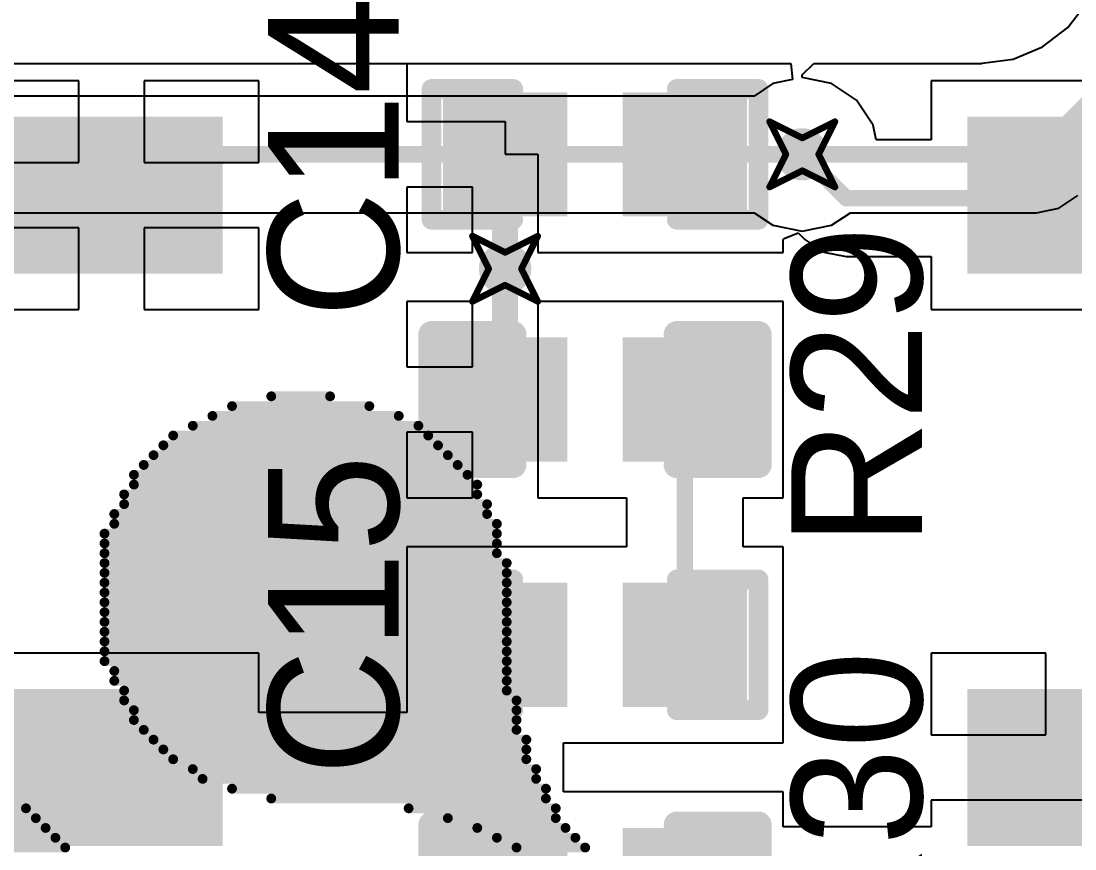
# Model space of a CAD drawing. Header units: millimetres. Extents: x 2.26 to 6.57, y 1.2 to 4.64.
# Drawn here: x 3.6828 to 4.005, y 3.1907 to 3.4439 of the extents above; entities that cross this region are included whole.
import ezdxf

# ---------------------------------------------------------------- set-up
doc = ezdxf.new("R2010")
doc.units = ezdxf.units.MM
doc.header["$MEASUREMENT"] = 0
for name, color, linetype in [('BottomLayer', 5, 'Continuous'), ('BottomOverlay', 54, 'Continuous'), ('DrillDrawing', 1, 'Continuous'), ('MultiLayer', 9, 'Continuous'), ('TopLayer', 1, 'Continuous'), ('TopOverlay', 2, 'Continuous'), ('TopPaste', 8, 'Continuous'), ('TopSolder', 216, 'Continuous'), ('ViaHoleLayer', 16, 'Continuous')]:
    doc.layers.add(name, color=color, linetype=linetype)

# ---------------------------------------------------------------- blocks, each defined once
blk = doc.blocks.new('NUCLEO_______2___B_6')
at = {"layer": 'BottomOverlay', "const_width": 0.003}
for points in [[(-0.146, -0.088), (-0.167, -0.088)], [(0.013, -0.088), (-0.008, -0.088)], [(-0.14, -0.091), (-0.164, -0.091)], [(0.019, -0.091), (-0.005, -0.091)], [(-0.134, -0.094), (-0.161, -0.094)], [(0.022, -0.094), (-0.002, -0.094)], [(-0.125, -0.097), (-0.158, -0.097)], [(0.028, -0.097), (0.001, -0.097)], [(-0.113, -0.1), (-0.158, -0.1)], [(0.037, -0.1), (0.004, -0.1)], [(-0.071, -0.103), (-0.155, -0.103)], [(-0.059, -0.106), (-0.155, -0.106)], [(-0.05, -0.109), (-0.152, -0.109)], [(-0.047, -0.112), (-0.152, -0.112)], [(-0.041, -0.115), (-0.149, -0.115)], [(-0.038, -0.118), (-0.149, -0.118)], [(-0.035, -0.121), (-0.149, -0.121)], [(-0.032, -0.124), (-0.146, -0.124)], [(-0.029, -0.127), (-0.146, -0.127)], [(-0.029, -0.13), (-0.146, -0.13)], [(-0.026, -0.133), (-0.146, -0.133)], [(-0.026, -0.136), (-0.143, -0.136)], [(-0.023, -0.139), (-0.143, -0.139)], [(-0.023, -0.142), (-0.143, -0.142)], [(-0.02, -0.145), (-0.143, -0.145)], [(-0.02, -0.148), (-0.143, -0.148)], [(-0.02, -0.151), (-0.143, -0.151)], [(-0.02, -0.154), (-0.143, -0.154)], [(-0.02, -0.157), (-0.143, -0.157)], [(-0.02, -0.16), (-0.143, -0.16)], [(-0.02, -0.163), (-0.143, -0.163)], [(-0.02, -0.166), (-0.143, -0.166)], [(-0.02, -0.169), (-0.143, -0.169)], [(-0.02, -0.172), (-0.143, -0.172)], [(-0.02, -0.175), (-0.143, -0.175)], [(-0.02, -0.178), (-0.14, -0.178)], [(-0.02, -0.181), (-0.14, -0.181)], [(-0.02, -0.184), (-0.14, -0.184)], [(-0.023, -0.187), (-0.14, -0.187)], [(-0.023, -0.19), (-0.137, -0.19)], [(-0.026, -0.193), (-0.137, -0.193)], [(-0.026, -0.196), (-0.134, -0.196)], [(-0.029, -0.199), (-0.134, -0.199)], [(-0.029, -0.202), (-0.131, -0.202)], [(-0.032, -0.205), (-0.128, -0.205)], [(-0.035, -0.208), (-0.125, -0.208)], [(-0.038, -0.211), (-0.122, -0.211)], [(-0.041, -0.214), (-0.119, -0.214)], [(-0.047, -0.217), (-0.116, -0.217)], [(-0.053, -0.22), (-0.11, -0.22)], [(-0.059, -0.223), (-0.101, -0.223)], [(-0.071, -0.226), (-0.089, -0.226)]]:
    blk.add_lwpolyline(points, dxfattribs=at)
at = {"layer": 'BottomOverlay', "const_width": 0.0015}
for points in [[(-0.16775, -0.088, 1), (-0.16625, -0.088, 1)], [(-0.14675, -0.088, 1), (-0.14525, -0.088, 1)], [(-0.00875, -0.088, 1), (-0.00725, -0.088, 1)], [(-0.16475, -0.091, 1), (-0.16325, -0.091, 1)], [(-0.14075, -0.091, 1), (-0.13925, -0.091, 1)], [(-0.00575, -0.091, 1), (-0.00425, -0.091, 1)], [(-0.16175, -0.094, 1), (-0.16025, -0.094, 1)], [(-0.13475, -0.094, 1), (-0.13325, -0.094, 1)], [(-0.00275, -0.094, 1), (-0.00125, -0.094, 1)], [(-0.15875, -0.097, 1), (-0.15725, -0.097, 1)], [(-0.12575, -0.097, 1), (-0.12425, -0.097, 1)], [(0.00025, -0.097, 1), (0.00175, -0.097, 1)], [(-0.15875, -0.1, 1), (-0.15725, -0.1, 1)], [(-0.11375, -0.1, 1), (-0.11225, -0.1, 1)], [(0.00325, -0.1, 1), (0.00475, -0.1, 1)], [(-0.15575, -0.103, 1), (-0.15425, -0.103, 1)], [(-0.07175, -0.103, 1), (-0.07025, -0.103, 1)], [(-0.15575, -0.106, 1), (-0.15425, -0.106, 1)], [(-0.05975, -0.106, 1), (-0.05825, -0.106, 1)], [(-0.15275, -0.109, 1), (-0.15125, -0.109, 1)], [(-0.05075, -0.109, 1), (-0.04925, -0.109, 1)], [(-0.15275, -0.112, 1), (-0.15125, -0.112, 1)], [(-0.04775, -0.112, 1), (-0.04625, -0.112, 1)], [(-0.14975, -0.115, 1), (-0.14825, -0.115, 1)], [(-0.04175, -0.115, 1), (-0.04025, -0.115, 1)], [(-0.14975, -0.118, 1), (-0.14825, -0.118, 1)], [(-0.03875, -0.118, 1), (-0.03725, -0.118, 1)], [(-0.14975, -0.121, 1), (-0.14825, -0.121, 1)], [(-0.03575, -0.121, 1), (-0.03425, -0.121, 1)], [(-0.14675, -0.124, 1), (-0.14525, -0.124, 1)], [(-0.14675, -0.127, 1), (-0.14525, -0.127, 1)], [(-0.03275, -0.124, 1), (-0.03125, -0.124, 1)], [(-0.02975, -0.127, 1), (-0.02825, -0.127, 1)], [(-0.14675, -0.13, 1), (-0.14525, -0.13, 1)], [(-0.02975, -0.13, 1), (-0.02825, -0.13, 1)], [(-0.14675, -0.133, 1), (-0.14525, -0.133, 1)], [(-0.02675, -0.133, 1), (-0.02525, -0.133, 1)], [(-0.14375, -0.136, 1), (-0.14225, -0.136, 1)], [(-0.02675, -0.136, 1), (-0.02525, -0.136, 1)], [(-0.14375, -0.139, 1), (-0.14225, -0.139, 1)], [(-0.02375, -0.139, 1), (-0.02225, -0.139, 1)], [(-0.14375, -0.142, 1), (-0.14225, -0.142, 1)], [(-0.02375, -0.142, 1), (-0.02225, -0.142, 1)], [(-0.14375, -0.145, 1), (-0.14225, -0.145, 1)], [(-0.02075, -0.145, 1), (-0.01925, -0.145, 1)], [(-0.14375, -0.148, 1), (-0.14225, -0.148, 1)], [(-0.02075, -0.148, 1), (-0.01925, -0.148, 1)], [(-0.14375, -0.151, 1), (-0.14225, -0.151, 1)], [(-0.02075, -0.151, 1), (-0.01925, -0.151, 1)], [(-0.14375, -0.154, 1), (-0.14225, -0.154, 1)], [(-0.02075, -0.154, 1), (-0.01925, -0.154, 1)], [(-0.14375, -0.157, 1), (-0.14225, -0.157, 1)], [(-0.02075, -0.157, 1), (-0.01925, -0.157, 1)], [(-0.14375, -0.16, 1), (-0.14225, -0.16, 1)], [(-0.02075, -0.16, 1), (-0.01925, -0.16, 1)], [(-0.14375, -0.163, 1), (-0.14225, -0.163, 1)], [(-0.02075, -0.163, 1), (-0.01925, -0.163, 1)], [(-0.14375, -0.166, 1), (-0.14225, -0.166, 1)], [(-0.14375, -0.169, 1), (-0.14225, -0.169, 1)], [(-0.02075, -0.166, 1), (-0.01925, -0.166, 1)], [(-0.02075, -0.169, 1), (-0.01925, -0.169, 1)], [(-0.14375, -0.172, 1), (-0.14225, -0.172, 1)], [(-0.02075, -0.172, 1), (-0.01925, -0.172, 1)], [(-0.14375, -0.175, 1), (-0.14225, -0.175, 1)], [(-0.02075, -0.175, 1), (-0.01925, -0.175, 1)], [(-0.14075, -0.178, 1), (-0.13925, -0.178, 1)], [(-0.02075, -0.178, 1), (-0.01925, -0.178, 1)], [(-0.14075, -0.181, 1), (-0.13925, -0.181, 1)], [(-0.02075, -0.181, 1), (-0.01925, -0.181, 1)], [(-0.14075, -0.184, 1), (-0.13925, -0.184, 1)], [(-0.02075, -0.184, 1), (-0.01925, -0.184, 1)], [(-0.14075, -0.187, 1), (-0.13925, -0.187, 1)], [(-0.02375, -0.187, 1), (-0.02225, -0.187, 1)], [(-0.13775, -0.19, 1), (-0.13625, -0.19, 1)], [(-0.02375, -0.19, 1), (-0.02225, -0.19, 1)], [(-0.13775, -0.193, 1), (-0.13625, -0.193, 1)], [(-0.02675, -0.193, 1), (-0.02525, -0.193, 1)], [(-0.13475, -0.196, 1), (-0.13325, -0.196, 1)], [(-0.02675, -0.196, 1), (-0.02525, -0.196, 1)], [(-0.13475, -0.199, 1), (-0.13325, -0.199, 1)], [(-0.02975, -0.199, 1), (-0.02825, -0.199, 1)], [(-0.13175, -0.202, 1), (-0.13025, -0.202, 1)], [(-0.02975, -0.202, 1), (-0.02825, -0.202, 1)], [(-0.12875, -0.205, 1), (-0.12725, -0.205, 1)], [(-0.03275, -0.205, 1), (-0.03125, -0.205, 1)], [(-0.12575, -0.208, 1), (-0.12425, -0.208, 1)], [(-0.03575, -0.208, 1), (-0.03425, -0.208, 1)], [(-0.12275, -0.211, 1), (-0.12125, -0.211, 1)], [(-0.11975, -0.214, 1), (-0.11825, -0.214, 1)], [(-0.04175, -0.214, 1), (-0.04025, -0.214, 1)], [(-0.03875, -0.211, 1), (-0.03725, -0.211, 1)], [(-0.11675, -0.217, 1), (-0.11525, -0.217, 1)], [(-0.04775, -0.217, 1), (-0.04625, -0.217, 1)], [(-0.11075, -0.22, 1), (-0.10925, -0.22, 1)], [(-0.05375, -0.22, 1), (-0.05225, -0.22, 1)], [(-0.10175, -0.223, 1), (-0.10025, -0.223, 1)], [(-0.05975, -0.223, 1), (-0.05825, -0.223, 1)], [(-0.08975, -0.226, 1), (-0.08825, -0.226, 1)], [(-0.07175, -0.226, 1), (-0.07025, -0.226, 1)]]:
    blk.add_lwpolyline(points, format="xyb", close=True, dxfattribs=at)
blk = doc.blocks.new('0603C_75')
at = {"layer": 'TopLayer'}
for points in [[(-0.0125, 0.015), (-0.0425, 0.015), (-0.0125, -0.015), (-0.0425, -0.015)], [(0.0425, 0.015), (0.0125, 0.015), (0.0425, -0.015), (0.0125, -0.015)]]:
    blk.add_solid(points, dxfattribs=at)
at = {"layer": 'TopOverlay', "const_width": 0.006}
for points in [[(-0.05, 0.02), (-0.025, 0.02)], [(-0.05, -0.02), (-0.05, 0.02)], [(0.025, 0.02), (0.05, 0.02)], [(0.05, -0.02), (0.05, 0.02)], [(-0.05, -0.02), (-0.025, -0.02)], [(0.025, -0.02), (0.05, -0.02)]]:
    blk.add_lwpolyline(points, dxfattribs=at)
at = {"layer": 'TopOverlay', "const_width": 0.003}
for points in [[(-0.0515, 0.02, 1), (-0.0485, 0.02, 1)], [(-0.0515, 0.02, 1), (-0.0485, 0.02, 1)], [(-0.0265, 0.02, 1), (-0.0235, 0.02, 1)], [(0.0235, 0.02, 1), (0.0265, 0.02, 1)], [(0.0485, 0.02, 1), (0.0515, 0.02, 1)], [(0.0485, 0.02, 1), (0.0515, 0.02, 1)], [(-0.0515, -0.02, 1), (-0.0485, -0.02, 1)], [(-0.0515, -0.02, 1), (-0.0485, -0.02, 1)], [(-0.0265, -0.02, 1), (-0.0235, -0.02, 1)], [(0.0235, -0.02, 1), (0.0265, -0.02, 1)], [(0.0485, -0.02, 1), (0.0515, -0.02, 1)], [(0.0485, -0.02, 1), (0.0515, -0.02, 1)]]:
    blk.add_lwpolyline(points, format="xyb", close=True, dxfattribs=at)
at = {"layer": 'TopPaste'}
for points in [[(-0.0125, 0.015), (-0.0425, 0.015), (-0.0125, -0.015), (-0.0425, -0.015)], [(0.0425, 0.015), (0.0125, 0.015), (0.0425, -0.015), (0.0125, -0.015)]]:
    blk.add_solid(points, dxfattribs=at)
at = {"layer": 'TopSolder'}
for points in [[(-0.0085, 0.019), (-0.0465, 0.019), (-0.0085, -0.019), (-0.0465, -0.019)], [(0.0465, 0.019), (0.0085, 0.019), (0.0465, -0.019), (0.0085, -0.019)]]:
    blk.add_solid(points, dxfattribs=at)
blk = doc.blocks.new('0603C_79')
at = {"layer": 'TopLayer'}
for points in [[(-0.0125, 0.015), (-0.0425, 0.015), (-0.0125, -0.015), (-0.0425, -0.015)], [(0.0425, 0.015), (0.0125, 0.015), (0.0425, -0.015), (0.0125, -0.015)]]:
    blk.add_solid(points, dxfattribs=at)
at = {"layer": 'TopOverlay', "const_width": 0.006}
for points in [[(-0.025, 0.02), (-0.05, 0.02)], [(-0.05, 0.02), (-0.05, -0.02)], [(0.05, 0.02), (0.025, 0.02)], [(0.05, 0.02), (0.05, -0.02)], [(-0.025, -0.02), (-0.05, -0.02)], [(0.05, -0.02), (0.025, -0.02)]]:
    blk.add_lwpolyline(points, dxfattribs=at)
at = {"layer": 'TopOverlay', "const_width": 0.003}
for points in [[(-0.0515, 0.02, 1), (-0.0485, 0.02, 1)], [(-0.0515, 0.02, 1), (-0.0485, 0.02, 1)], [(-0.0265, 0.02, 1), (-0.0235, 0.02, 1)], [(0.0235, 0.02, 1), (0.0265, 0.02, 1)], [(0.0485, 0.02, 1), (0.0515, 0.02, 1)], [(0.0485, 0.02, 1), (0.0515, 0.02, 1)], [(-0.0515, -0.02, 1), (-0.0485, -0.02, 1)], [(-0.0515, -0.02, 1), (-0.0485, -0.02, 1)], [(-0.0265, -0.02, 1), (-0.0235, -0.02, 1)], [(0.0235, -0.02, 1), (0.0265, -0.02, 1)], [(0.0485, -0.02, 1), (0.0515, -0.02, 1)], [(0.0485, -0.02, 1), (0.0515, -0.02, 1)]]:
    blk.add_lwpolyline(points, format="xyb", close=True, dxfattribs=at)
at = {"layer": 'TopPaste'}
for points in [[(-0.0125, 0.015), (-0.0425, 0.015), (-0.0125, -0.015), (-0.0425, -0.015)], [(0.0425, 0.015), (0.0125, 0.015), (0.0425, -0.015), (0.0125, -0.015)]]:
    blk.add_solid(points, dxfattribs=at)
at = {"layer": 'TopSolder'}
for points in [[(-0.0085, 0.019), (-0.0465, 0.019), (-0.0085, -0.019), (-0.0465, -0.019)], [(0.0465, 0.019), (0.0085, 0.019), (0.0465, -0.019), (0.0085, -0.019)]]:
    blk.add_solid(points, dxfattribs=at)
blk = doc.blocks.new('0603R_103')
at = {"layer": 'TopLayer'}
for points in [[(-0.0125, 0.015), (-0.0425, 0.015), (-0.0125, -0.015), (-0.0425, -0.015)], [(0.0425, 0.015), (0.0125, 0.015), (0.0425, -0.015), (0.0125, -0.015)]]:
    blk.add_solid(points, dxfattribs=at)
at = {"layer": 'TopOverlay', "const_width": 0.008}
for points in [[(-0.025, 0.02), (-0.05, 0.02)], [(-0.05, 0.02), (-0.05, -0.02)], [(0.05, 0.02), (0.025, 0.02)], [(0.05, 0.02), (0.05, -0.02)], [(-0.025, -0.02), (-0.05, -0.02)], [(0.05, -0.02), (0.025, -0.02)]]:
    blk.add_lwpolyline(points, dxfattribs=at)
at = {"layer": 'TopOverlay', "const_width": 0.004}
for points in [[(-0.052, 0.02, 1), (-0.048, 0.02, 1)], [(-0.052, 0.02, 1), (-0.048, 0.02, 1)], [(-0.027, 0.02, 1), (-0.023, 0.02, 1)], [(0.023, 0.02, 1), (0.027, 0.02, 1)], [(0.048, 0.02, 1), (0.052, 0.02, 1)], [(0.048, 0.02, 1), (0.052, 0.02, 1)], [(-0.052, -0.02, 1), (-0.048, -0.02, 1)], [(-0.052, -0.02, 1), (-0.048, -0.02, 1)], [(-0.027, -0.02, 1), (-0.023, -0.02, 1)], [(0.023, -0.02, 1), (0.027, -0.02, 1)], [(0.048, -0.02, 1), (0.052, -0.02, 1)], [(0.048, -0.02, 1), (0.052, -0.02, 1)]]:
    blk.add_lwpolyline(points, format="xyb", close=True, dxfattribs=at)
at = {"layer": 'TopPaste'}
for points in [[(-0.0125, 0.015), (-0.0425, 0.015), (-0.0125, -0.015), (-0.0425, -0.015)], [(0.0425, 0.015), (0.0125, 0.015), (0.0425, -0.015), (0.0125, -0.015)]]:
    blk.add_solid(points, dxfattribs=at)
at = {"layer": 'TopSolder'}
for points in [[(-0.0085, 0.019), (-0.0465, 0.019), (-0.0085, -0.019), (-0.0465, -0.019)], [(0.0465, 0.019), (0.0085, 0.019), (0.0465, -0.019), (0.0085, -0.019)]]:
    blk.add_solid(points, dxfattribs=at)
blk = doc.blocks.new('0603R_105')
at = {"layer": 'TopLayer'}
for points in [[(-0.0125, 0.015), (-0.0425, 0.015), (-0.0125, -0.015), (-0.0425, -0.015)], [(0.0425, 0.015), (0.0125, 0.015), (0.0425, -0.015), (0.0125, -0.015)]]:
    blk.add_solid(points, dxfattribs=at)
at = {"layer": 'TopOverlay', "const_width": 0.008}
for points in [[(-0.025, 0.02), (-0.05, 0.02)], [(-0.05, 0.02), (-0.05, -0.02)], [(0.05, 0.02), (0.025, 0.02)], [(0.05, 0.02), (0.05, -0.02)], [(-0.025, -0.02), (-0.05, -0.02)], [(0.05, -0.02), (0.025, -0.02)]]:
    blk.add_lwpolyline(points, dxfattribs=at)
at = {"layer": 'TopOverlay', "const_width": 0.004}
for points in [[(-0.052, 0.02, 1), (-0.048, 0.02, 1)], [(-0.052, 0.02, 1), (-0.048, 0.02, 1)], [(-0.027, 0.02, 1), (-0.023, 0.02, 1)], [(0.023, 0.02, 1), (0.027, 0.02, 1)], [(0.048, 0.02, 1), (0.052, 0.02, 1)], [(0.048, 0.02, 1), (0.052, 0.02, 1)], [(-0.052, -0.02, 1), (-0.048, -0.02, 1)], [(-0.052, -0.02, 1), (-0.048, -0.02, 1)], [(-0.027, -0.02, 1), (-0.023, -0.02, 1)], [(0.023, -0.02, 1), (0.027, -0.02, 1)], [(0.048, -0.02, 1), (0.052, -0.02, 1)], [(0.048, -0.02, 1), (0.052, -0.02, 1)]]:
    blk.add_lwpolyline(points, format="xyb", close=True, dxfattribs=at)
at = {"layer": 'TopPaste'}
for points in [[(-0.0125, 0.015), (-0.0425, 0.015), (-0.0125, -0.015), (-0.0425, -0.015)], [(0.0425, 0.015), (0.0125, 0.015), (0.0425, -0.015), (0.0125, -0.015)]]:
    blk.add_solid(points, dxfattribs=at)
at = {"layer": 'TopSolder'}
for points in [[(-0.0085, 0.019), (-0.0465, 0.019), (-0.0085, -0.019), (-0.0465, -0.019)], [(0.0465, 0.019), (0.0085, 0.019), (0.0465, -0.019), (0.0085, -0.019)]]:
    blk.add_solid(points, dxfattribs=at)
blk = doc.blocks.new('PB10_117')
at = {"layer": 'TopLayer'}
for points in [[(-0.14717, 0.0675), (-0.14717, 0.1075), (-0.20717, 0.0675), (-0.20717, 0.1075)], [(-0.14717, -0.1075), (-0.14717, -0.0675), (-0.20717, -0.1075), (-0.20717, -0.0675)]]:
    blk.add_solid(points, dxfattribs=at)
at = {"layer": 'TopPaste'}
for points in [[(-0.14717, 0.0675), (-0.14717, 0.1075), (-0.20717, 0.0675), (-0.20717, 0.1075)], [(-0.14717, -0.1075), (-0.14717, -0.0675), (-0.20717, -0.1075), (-0.20717, -0.0675)]]:
    blk.add_solid(points, dxfattribs=at)
at = {"layer": 'TopSolder'}
for points in [[(-0.14317, 0.0635), (-0.14317, 0.1115), (-0.21117, 0.0635), (-0.21117, 0.1115)], [(-0.14317, -0.1115), (-0.14317, -0.0635), (-0.21117, -0.1115), (-0.21117, -0.0635)]]:
    blk.add_solid(points, dxfattribs=at)
blk = doc.blocks.new('PB10_118')
at = {"layer": 'TopLayer'}
for points in [[(-0.14717, 0.0675), (-0.14717, 0.1075), (-0.20717, 0.0675), (-0.20717, 0.1075)], [(-0.14717, -0.1075), (-0.14717, -0.0675), (-0.20717, -0.1075), (-0.20717, -0.0675)]]:
    blk.add_solid(points, dxfattribs=at)
at = {"layer": 'TopPaste'}
for points in [[(-0.14717, 0.0675), (-0.14717, 0.1075), (-0.20717, 0.0675), (-0.20717, 0.1075)], [(-0.14717, -0.1075), (-0.14717, -0.0675), (-0.20717, -0.1075), (-0.20717, -0.0675)]]:
    blk.add_solid(points, dxfattribs=at)
at = {"layer": 'TopSolder'}
for points in [[(-0.14317, 0.0635), (-0.14317, 0.1115), (-0.21117, 0.0635), (-0.21117, 0.1115)], [(-0.14317, -0.1115), (-0.14317, -0.0635), (-0.21117, -0.1115), (-0.21117, -0.0635)]]:
    blk.add_solid(points, dxfattribs=at)

msp = doc.modelspace()

# ---------------------------------------------------------------- linework, layer by layer
at = {"layer": 'BottomLayer'}
for p, q in [((3.22835, 3.43098), (3.91815, 3.43098)), ((3.91815, 3.43098), (3.91864, 3.426)), ((3.91864, 3.426), (3.91268, 3.42482)), ((3.91268, 3.42482), (3.90696, 3.42099)), ((3.90696, 3.42099), (3.65827, 3.42099)), ((4.0001, 3.38666), (4.00588, 3.39053)), ((3.66566, 3.38531), (3.90696, 3.38531)), ((3.90696, 3.38531), (3.91268, 3.38148)), ((3.93063, 3.38148), (3.93635, 3.38531)), ((3.93635, 3.38531), (3.99327, 3.38531)), ((3.99327, 3.38531), (4.0001, 3.38666)), ((3.91268, 3.38148), (3.92165, 3.3797)), ((3.92165, 3.3797), (3.93063, 3.38148))]:
    msp.add_line(p, q, dxfattribs=at)
at = {"layer": 'BottomLayer', "const_width": 0.005}
for points in [[(3.99327, 3.40315), (4.01827, 3.42815)], [(3.65827, 3.40315), (3.92165, 3.40315)], [(3.92165, 3.40315), (3.99327, 3.40315)]]:
    msp.add_lwpolyline(points, dxfattribs=at)
at = {"layer": 'BottomLayer'}
for points, const_width in [([(3.91765, 3.40315, 1), (3.92565, 3.40315, 1)], 0.008), ([(3.9204, 3.40315, 1), (3.9229, 3.40315, 1)], 0.0025), ([(3.9204, 3.40315, 1), (3.9229, 3.40315, 1)], 0.0025), ([(3.99202, 3.40315, 1), (3.99452, 3.40315, 1)], 0.0025), ([(3.99202, 3.40315, 1), (3.99452, 3.40315, 1)], 0.0025), ([(3.82677, 3.36815, 1), (3.83477, 3.36815, 1)], 0.008)]:
    msp.add_lwpolyline(points, format="xyb", close=True, dxfattribs=dict(at, const_width=const_width))
at = {"layer": 'DrillDrawing', "const_width": 0.002}
for points in [[(3.91165, 3.41315), (3.92165, 3.40815)], [(3.91165, 3.41315), (3.91665, 3.40315)], [(3.92165, 3.40815), (3.93165, 3.41315)], [(3.92665, 3.40315), (3.93165, 3.41315)], [(3.91165, 3.39315), (3.91665, 3.40315)], [(3.92665, 3.40315), (3.93165, 3.39315)], [(3.91165, 3.39315), (3.92165, 3.39815)], [(3.92165, 3.39815), (3.93165, 3.39315)], [(3.82077, 3.37815), (3.83077, 3.37315)], [(3.82077, 3.37815), (3.82577, 3.36815)], [(3.83077, 3.37315), (3.84077, 3.37815)], [(3.83577, 3.36815), (3.84077, 3.37815)], [(3.82077, 3.35815), (3.82577, 3.36815)], [(3.83577, 3.36815), (3.84077, 3.35815)], [(3.82077, 3.35815), (3.83077, 3.36315)], [(3.83077, 3.36315), (3.84077, 3.35815)]]:
    msp.add_lwpolyline(points, dxfattribs=at)
at = {"layer": 'DrillDrawing', "const_width": 0.001}
for points in [[(3.91115, 3.41315, 1), (3.91215, 3.41315, 1)], [(3.91115, 3.41315, 1), (3.91215, 3.41315, 1)], [(3.93115, 3.41315, 1), (3.93215, 3.41315, 1)], [(3.93115, 3.41315, 1), (3.93215, 3.41315, 1)], [(3.92115, 3.40815, 1), (3.92215, 3.40815, 1)], [(3.92115, 3.40815, 1), (3.92215, 3.40815, 1)], [(3.91615, 3.40315, 1), (3.91715, 3.40315, 1)], [(3.91615, 3.40315, 1), (3.91715, 3.40315, 1)], [(3.92615, 3.40315, 1), (3.92715, 3.40315, 1)], [(3.92615, 3.40315, 1), (3.92715, 3.40315, 1)], [(3.92115, 3.39815, 1), (3.92215, 3.39815, 1)], [(3.92115, 3.39815, 1), (3.92215, 3.39815, 1)], [(3.91115, 3.39315, 1), (3.91215, 3.39315, 1)], [(3.91115, 3.39315, 1), (3.91215, 3.39315, 1)], [(3.93115, 3.39315, 1), (3.93215, 3.39315, 1)], [(3.93115, 3.39315, 1), (3.93215, 3.39315, 1)], [(3.82027, 3.37815, 1), (3.82127, 3.37815, 1)], [(3.82027, 3.37815, 1), (3.82127, 3.37815, 1)], [(3.84027, 3.37815, 1), (3.84127, 3.37815, 1)], [(3.84027, 3.37815, 1), (3.84127, 3.37815, 1)], [(3.83027, 3.37315, 1), (3.83127, 3.37315, 1)], [(3.83027, 3.37315, 1), (3.83127, 3.37315, 1)], [(3.82527, 3.36815, 1), (3.82627, 3.36815, 1)], [(3.82527, 3.36815, 1), (3.82627, 3.36815, 1)], [(3.83527, 3.36815, 1), (3.83627, 3.36815, 1)], [(3.83527, 3.36815, 1), (3.83627, 3.36815, 1)], [(3.83027, 3.36315, 1), (3.83127, 3.36315, 1)], [(3.83027, 3.36315, 1), (3.83127, 3.36315, 1)], [(3.82027, 3.35815, 1), (3.82127, 3.35815, 1)], [(3.82027, 3.35815, 1), (3.82127, 3.35815, 1)], [(3.84027, 3.35815, 1), (3.84127, 3.35815, 1)], [(3.84027, 3.35815, 1), (3.84127, 3.35815, 1)]]:
    msp.add_lwpolyline(points, format="xyb", close=True, dxfattribs=at)
at = {"layer": 'MultiLayer', "const_width": 0.008}
for points in [[(3.91765, 3.40315, 1), (3.92565, 3.40315, 1)], [(3.82677, 3.36815, 1), (3.83477, 3.36815, 1)]]:
    msp.add_lwpolyline(points, format="xyb", close=True, dxfattribs=at)
at = {"layer": 'TopLayer'}
for p, q in [((4.0029, 3.44198), (4.00886, 3.44975)), ((3.99513, 3.43602), (4.0029, 3.44198)), ((3.98609, 3.43228), (3.99513, 3.43602)), ((3.9767, 3.43104), (3.98609, 3.43228)), ((3.22835, 3.43098), (3.80077, 3.43098)), ((3.80077, 3.43098), (3.80077, 3.41315)), ((3.92165, 3.42744), (3.92519, 3.43098)), ((3.92519, 3.43098), (3.97638, 3.43098)), ((3.97638, 3.43098), (3.9767, 3.43104)), ((3.70043, 3.42565), (3.66543, 3.42565)), ((3.70043, 3.40065), (3.70043, 3.42565)), ((3.75543, 3.42565), (3.72043, 3.42565)), ((3.72043, 3.42565), (3.72043, 3.40065)), ((3.75543, 3.40065), (3.75543, 3.42565)), ((3.92165, 3.4266), (3.92165, 3.42744)), ((3.93063, 3.42482), (3.92165, 3.4266)), ((4.0511, 3.42565), (3.9611, 3.42565)), ((3.9611, 3.42565), (3.9611, 3.40761)), ((3.93824, 3.41973), (3.93063, 3.42482)), ((3.94332, 3.41212), (3.93824, 3.41973)), ((3.80077, 3.41315), (3.83078, 3.41315)), ((3.83078, 3.41315), (3.83078, 3.40316)), ((3.94422, 3.40761), (3.94332, 3.41212)), ((3.9611, 3.40761), (3.94422, 3.40761)), ((3.83078, 3.40316), (3.84077, 3.40316)), ((3.84077, 3.40316), (3.84077, 3.37315)), ((3.66543, 3.40065), (3.70043, 3.40065)), ((3.72043, 3.40065), (3.75543, 3.40065)), ((3.82077, 3.39315), (3.80077, 3.39315)), ((3.80077, 3.39315), (3.80077, 3.37315)), ((3.82077, 3.37315), (3.82077, 3.39315)), ((3.70043, 3.38065), (3.66543, 3.38065)), ((3.70043, 3.35565), (3.70043, 3.38065)), ((3.75543, 3.38065), (3.72043, 3.38065)), ((3.72043, 3.38065), (3.72043, 3.35565)), ((3.75543, 3.35565), (3.75543, 3.38065)), ((3.91577, 3.37714), (3.91609, 3.3774)), ((3.91609, 3.3774), (3.92039, 3.37918)), ((3.92039, 3.37918), (3.92242, 3.37715)), ((3.91577, 3.37315), (3.91577, 3.37714)), ((3.92242, 3.37715), (3.92821, 3.37328)), ((3.80077, 3.37315), (3.82077, 3.37315)), ((3.84077, 3.37315), (3.91577, 3.37315)), ((3.92821, 3.37328), (3.93504, 3.37192)), ((3.93504, 3.37192), (3.93504, 3.37192)), ((3.93504, 3.37192), (3.9611, 3.37192)), ((3.9611, 3.37192), (3.9611, 3.35565)), ((3.82077, 3.35815), (3.80077, 3.35815)), ((3.80077, 3.35815), (3.80077, 3.33815)), ((3.82077, 3.33815), (3.82077, 3.35815)), ((3.91577, 3.35815), (3.84077, 3.35815)), ((3.84077, 3.35815), (3.84077, 3.32814)), ((3.91577, 3.29815), (3.91577, 3.35815)), ((3.66543, 3.35565), (3.70043, 3.35565)), ((3.72043, 3.35565), (3.75543, 3.35565)), ((3.9611, 3.35565), (4.0511, 3.35565)), ((3.80077, 3.33815), (3.82077, 3.33815)), ((3.84077, 3.32814), (3.84077, 3.29815)), ((3.82077, 3.31815), (3.80077, 3.31815)), ((3.80077, 3.31815), (3.80077, 3.29815)), ((3.82077, 3.29815), (3.82077, 3.31815)), ((3.80077, 3.29815), (3.82077, 3.29815)), ((3.84077, 3.29815), (3.86792, 3.29815)), ((3.86792, 3.29815), (3.86792, 3.28315)), ((3.90361, 3.28315), (3.90361, 3.29815)), ((3.90361, 3.29815), (3.91577, 3.29815)), ((3.86792, 3.28315), (3.80077, 3.28315)), ((3.80077, 3.28315), (3.80077, 3.23241)), ((3.91577, 3.28315), (3.90361, 3.28315)), ((3.91577, 3.22315), (3.91577, 3.28315)), ((3.75543, 3.25065), (3.66543, 3.25065)), ((3.75543, 3.23241), (3.75543, 3.25065)), ((3.9961, 3.25065), (3.9611, 3.25065)), ((3.9611, 3.25065), (3.9611, 3.22565)), ((3.9961, 3.22565), (3.9961, 3.25065)), ((3.80077, 3.23241), (3.75543, 3.23241)), ((3.84861, 3.21565), (3.84861, 3.22315)), ((3.84861, 3.22315), (3.91577, 3.22315)), ((3.9611, 3.22565), (3.9961, 3.22565)), ((3.84861, 3.20815), (3.84861, 3.21565)), ((3.84861, 3.21565), (3.84861, 3.21565)), ((3.84861, 3.21565), (3.84861, 3.21565)), ((3.91577, 3.20815), (3.84861, 3.20815)), ((3.91577, 3.19752), (3.91577, 3.20815)), ((4.0511, 3.20565), (3.9611, 3.20565)), ((3.9611, 3.20565), (3.9611, 3.19752)), ((3.9611, 3.19752), (3.91577, 3.19752))]:
    msp.add_line(p, q, dxfattribs=at)
for points, const_width in [([(3.91765, 3.40315, 1), (3.92565, 3.40315, 1)], 0.008), ([(3.82877, 3.40315, 1), (3.83277, 3.40315, 1)], 0.004), ([(3.88452, 3.40315, 1), (3.88702, 3.40315, 1)], 0.0025), ([(3.9204, 3.40315, 1), (3.9229, 3.40315, 1)], 0.0025), ([(3.9204, 3.40315, 1), (3.9229, 3.40315, 1)], 0.0025), ([(3.70843, 3.39065, 1), (3.71243, 3.39065, 1)], 0.004), ([(3.93379, 3.38976, 1), (3.93629, 3.38976, 1)], 0.0025), ([(3.93379, 3.38976, 1), (3.93629, 3.38976, 1)], 0.0025), ([(3.82677, 3.36815, 1), (3.83477, 3.36815, 1)], 0.008), ([(3.82877, 3.36815, 1), (3.83277, 3.36815, 1)], 0.004), ([(3.82877, 3.36815, 1), (3.83277, 3.36815, 1)], 0.004), ([(3.82877, 3.32815, 1), (3.83277, 3.32815, 1)], 0.004), ([(3.88452, 3.32815, 1), (3.88702, 3.32815, 1)], 0.0025), ([(3.82952, 3.25315, 1), (3.83202, 3.25315, 1)], 0.0025), ([(3.88452, 3.25315, 1), (3.88702, 3.25315, 1)], 0.0025), ([(4.0041, 3.21565, 1), (4.0081, 3.21565, 1)], 0.004), ([(3.7081, 3.21457, 1), (3.7106, 3.21457, 1)], 0.0025), ([(3.7081, 3.21457, 1), (3.7106, 3.21457, 1)], 0.0025), ([(3.7081, 3.21457, 1), (3.7106, 3.21457, 1)], 0.0025), ([(3.70918, 3.21565, 1), (3.71168, 3.21565, 1)], 0.0025), ([(3.82843, 3.21457, 1), (3.83094, 3.21457, 1)], 0.0025), ([(3.82843, 3.21457, 1), (3.83094, 3.21457, 1)], 0.0025), ([(3.82952, 3.21565, 1), (3.83202, 3.21565, 1)], 0.0025), ([(3.82952, 3.21565, 1), (3.83202, 3.21565, 1)], 0.0025), ([(3.82952, 3.21565, 1), (3.83202, 3.21565, 1)], 0.0025)]:
    msp.add_lwpolyline(points, format="xyb", close=True, dxfattribs=dict(at, const_width=const_width))
for points, const_width in [([(3.83077, 3.36815), (3.83077, 3.40315)], 0.008), ([(3.88577, 3.40315), (3.92165, 3.40315)], 0.005), ([(3.92165, 3.40315), (3.93504, 3.38976)], 0.005), ([(3.51327, 3.39065), (3.71043, 3.39065)], 0.008), ([(3.93504, 3.38976), (4.35955, 3.38976)], 0.005), ([(3.83077, 3.32815), (3.83077, 3.36815)], 0.008), ([(3.88577, 3.25315), (3.88577, 3.32815)], 0.005), ([(3.83077, 3.21565), (3.83077, 3.25315)], 0.005), ([(4.0061, 3.21565), (4.19827, 3.21565)], 0.008), ([(3.35502, 3.21457), (3.70935, 3.21457)], 0.005), ([(3.70935, 3.21457), (3.71043, 3.21565)], 0.005), ([(3.70935, 3.21457), (3.82969, 3.21457)], 0.005), ([(3.82969, 3.21457), (3.83077, 3.21565)], 0.005), ([(3.83077, 3.17815), (3.83077, 3.21565)], 0.005)]:
    msp.add_lwpolyline(points, dxfattribs=dict(at, const_width=const_width))
at = {"layer": 'ViaHoleLayer', "const_width": 0.004}
for points in [[(3.91965, 3.40315, 1), (3.92365, 3.40315, 1)], [(3.82877, 3.36815, 1), (3.83277, 3.36815, 1)]]:
    msp.add_lwpolyline(points, format="xyb", close=True, dxfattribs=at)

# ---------------------------------------------------------------- block references
for name, p, rotation in [('PB10_117', (3.53327, 3.30315), 180), ('PB10_118', (4.18327, 3.30315), 360), ('0603C_79', (3.85827, 3.40315), 180), ('0603R_105', (3.85827, 3.32815), 180), ('NUCLEO_______2___B_6', (3.68827, 3.10315), 180), ('0603C_75', (3.85827, 3.25315), 360), ('0603R_103', (3.85827, 3.17815), 180)]:
    msp.add_blockref(name, p, dxfattribs=dict(rotation=rotation))

# ---------------------------------------------------------------- texts
at = {"layer": 'TopOverlay'}
for s, p in [('C14', (3.79827, 3.35315)), ('R29', (3.95827, 3.28315)), ('C15', (3.79827, 3.21315)), ('R30', (3.95827, 3.15315))]:
    msp.add_text(s, height=0.04, rotation=90, dxfattribs=at).set_placement(p)

doc.saveas('drawing.dxf')
